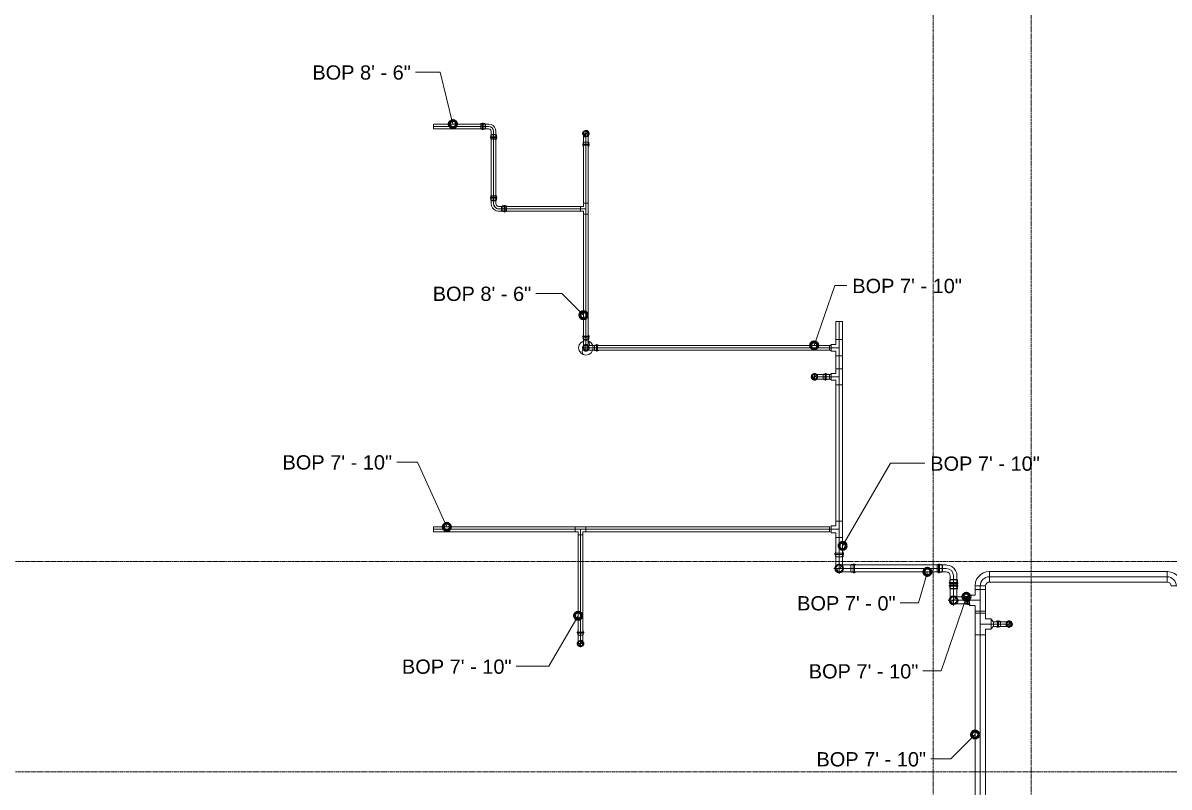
# Model space of a CAD drawing. Header units: inches. Extents: x -3648 to 241, y -496 to 1784.
# Drawn here: x -3332.7 to -3017, y 1054.8 to 1265.4 of the extents above; entities that cross this region are included whole.
import ezdxf

# ---------------------------------------------------------------- set-up
doc = ezdxf.new("R2010")
doc.units = ezdxf.units.IN
doc.header["$MEASUREMENT"] = 0
doc.linetypes.add('Grid Line', pattern=[0.875, 0.5, -0.125, 0.125, -0.125])
for name, color, linetype, lineweight in [('G-ANNO-DIMS', 251, 'Continuous', 9), ('P-PIPE', 1, 'Continuous', 9), ('P-PIPE-CNTR', 1, 'Continuous', 9), ('S-GRID', 8, 'Continuous', 9)]:
    doc.layers.add(name, color=color, linetype=linetype, lineweight=lineweight)
doc.styles.add('Arial', font='arial.ttf', dxfattribs={"height": 3.934132})

# ---------------------------------------------------------------- blocks, each defined once
blk = doc.blocks.new('Elbow - Welded - Generic - Standard-1127339-THIRD LEVEL')
at = {"layer": 'P-PIPE'}
for p, q in [((-2.52, -1.44), (-2.52, 1.44)), ((-2.52, 1.44), (-2.52, -1.44)), ((1.44, 2.52), (-1.44, 2.52)), ((-1.44, 2.52), (1.44, 2.52))]:
    blk.add_line(p, q, dxfattribs=at)
at = {"layer": 'P-PIPE', "flags": 128}
for points in [[(-1.44, 2.52), (-1.53, 2.08), (-1.79, 1.72), (-2.18, 1.49), (-2.52, 1.44)], [(-2.52, -1.44), (-1.67, -1.34), (-0.85, -1.07), (-0.12, -0.62), (0.51, -0.03), (0.99, 0.68), (1.3, 1.48), (1.43, 2.33), (1.44, 2.52)]]:
    blk.add_lwpolyline(points, dxfattribs=at)
blk = doc.blocks.new('Victaulic-VicPress316-Elbow 90-45deg Style P568_P571 - Standard-523083-THIRD LEVEL')
at = {"layer": 'P-PIPE'}
for p, q in [((-3177.63, 1234.85), (-3177.63, 1234.85)), ((-3177.63, 1233.46), (-3177.63, 1234.85)), ((-3178.39, 1232.42), (-3178.39, 1231.96)), ((-3178.39, 1231.67), (-3178.39, 1231.33)), ((-3178.28, 1233.46), (-3178.28, 1232.52)), ((-3178.28, 1232.63), (-3178.28, 1231.33)), ((-3178.28, 1232.52), (-3177.63, 1232.52)), ((-3177.63, 1232.52), (-3178.28, 1232.52)), ((-3177.63, 1233.46), (-3177.63, 1232.52)), ((-3177.63, 1232.63), (-3177.63, 1232.63)), ((-3177.63, 1232.63), (-3177.63, 1232.63)), ((-3177.63, 1232.52), (-3176.97, 1232.52)), ((-3176.97, 1232.52), (-3177.63, 1232.52)), ((-3177.63, 1231.96), (-3177.63, 1231.96)), ((-3177.63, 1231.96), (-3177.63, 1231.96)), ((-3177.63, 1231.67), (-3177.63, 1231.67)), ((-3177.63, 1231.67), (-3177.63, 1231.67)), ((-3177.63, 1231.33), (-3177.63, 1231.33)), ((-3177.63, 1231.33), (-3177.63, 1231.33)), ((-3177.63, 1231.33), (-3177.63, 1231.33)), ((-3177.63, 1231.33), (-3177.63, 1231.33)), ((-3176.97, 1232.52), (-3176.97, 1233.46)), ((-3176.97, 1231.33), (-3176.97, 1232.63)), ((-3176.86, 1231.96), (-3176.86, 1232.42)), ((-3176.86, 1231.33), (-3176.86, 1231.67))]:
    blk.add_line(p, q, dxfattribs=at)
at = {"layer": 'P-PIPE', "flags": 128}
for points in [[(-3177.63, 1235.77), (-3178.02, 1235.67), (-3178.34, 1235.42), (-3178.52, 1235.05), (-3178.51, 1234.64), (-3178.32, 1234.27), (-3178, 1234.02), (-3177.63, 1233.94)], [(-3177.63, 1235.62), (-3177.99, 1235.53), (-3178.27, 1235.28), (-3178.39, 1234.92), (-3178.33, 1234.55), (-3178.1, 1234.25), (-3177.76, 1234.1), (-3177.63, 1234.09)], [(-3178.28, 1234.85), (-3178.28, 1234.76), (-3178.28, 1234.5), (-3178.28, 1234.09), (-3178.28, 1233.61), (-3178.28, 1233.46)], [(-3177.63, 1233.94), (-3177.23, 1234.04), (-3176.91, 1234.29), (-3176.73, 1234.66), (-3176.74, 1235.07), (-3176.93, 1235.44), (-3177.25, 1235.69), (-3177.63, 1235.77)], [(-3177.63, 1234.09), (-3177.26, 1234.18), (-3176.98, 1234.43), (-3176.86, 1234.79), (-3176.92, 1235.16), (-3177.15, 1235.46), (-3177.49, 1235.61), (-3177.63, 1235.62)], [(-3176.97, 1233.46), (-3176.97, 1233.96), (-3176.97, 1234.39), (-3176.97, 1234.7), (-3176.97, 1234.85), (-3176.97, 1234.85)], [(-3178.39, 1231.67), (-3178.51, 1231.74), (-3178.52, 1231.88), (-3178.41, 1231.96), (-3178.39, 1231.96)], [(-3178.39, 1232.42), (-3178.3, 1232.62), (-3178.28, 1232.63)], [(-3178.39, 1231.96), (-3178.3, 1231.96), (-3178.05, 1231.96), (-3177.69, 1231.96), (-3177.63, 1231.96)], [(-3177.63, 1231.96), (-3177.99, 1231.96), (-3178.27, 1231.96), (-3178.39, 1231.96), (-3178.39, 1231.96)], [(-3178.39, 1231.67), (-3178.3, 1231.67), (-3178.05, 1231.67), (-3177.69, 1231.67), (-3177.63, 1231.67)], [(-3177.63, 1231.67), (-3177.99, 1231.67), (-3178.27, 1231.67), (-3178.39, 1231.67), (-3178.39, 1231.67)], [(-3176.86, 1231.96), (-3176.95, 1231.96), (-3177.2, 1231.96), (-3177.56, 1231.96), (-3177.63, 1231.96)], [(-3177.63, 1231.96), (-3177.26, 1231.96), (-3176.98, 1231.96), (-3176.86, 1231.96), (-3176.86, 1231.96)], [(-3176.86, 1231.67), (-3176.95, 1231.67), (-3177.2, 1231.67), (-3177.56, 1231.67), (-3177.63, 1231.67)], [(-3177.63, 1231.67), (-3177.26, 1231.67), (-3176.98, 1231.67), (-3176.86, 1231.67), (-3176.86, 1231.67)], [(-3176.97, 1232.63), (-3176.86, 1232.44), (-3176.86, 1232.42)], [(-3176.86, 1231.96), (-3176.74, 1231.9), (-3176.73, 1231.76), (-3176.84, 1231.67), (-3176.86, 1231.67)]]:
    blk.add_lwpolyline(points, dxfattribs=at)
at = {"layer": 'P-PIPE'}
for radius, start, end in [(0.766, 90, 270), (0.766, 90, 270), (0.766, 90, 270), (0.658, 90, 270), (0.657, 90, 270), (0.658, 90, 180), (0.658, 180, 270), (0.767, 270, 90), (0.767, 270, 90), (0.767, 270, 90), (0.658, 270, 90), (0.658, 270, 90), (0.658, 0, 90), (0.658, 270, 0)]:
    blk.add_arc((-3177.63, 1234.85), radius, start, end, dxfattribs=at)
blk = doc.blocks.new('Victaulic-VicPress316-Elbow 90-45deg Style P568_P571 - Standard-V2-THIRD LEVEL')
at = {"layer": 'P-PIPE'}
for p, q in [((-3203.05, 732.49), (-3203.05, 732.49)), ((-3203.05, 732.49), (-3203.05, 731.1)), ((-3203.81, 730.05), (-3203.81, 729.6)), ((-3203.7, 731.1), (-3203.7, 730.16)), ((-3203.7, 730.27), (-3203.7, 728.97)), ((-3203.05, 730.16), (-3203.7, 730.16)), ((-3203.7, 730.16), (-3203.05, 730.16)), ((-3203.05, 731.1), (-3203.05, 730.16)), ((-3203.05, 730.27), (-3203.05, 730.27)), ((-3203.05, 730.27), (-3203.05, 730.27)), ((-3202.39, 730.16), (-3203.05, 730.16)), ((-3203.05, 730.16), (-3202.39, 730.16)), ((-3203.05, 729.6), (-3203.05, 729.6)), ((-3203.05, 729.6), (-3203.05, 729.6)), ((-3202.39, 730.16), (-3202.39, 731.1)), ((-3202.39, 728.97), (-3202.39, 730.27)), ((-3202.28, 729.6), (-3202.28, 730.05)), ((-3203.81, 729.31), (-3203.81, 728.97)), ((-3203.05, 729.31), (-3203.05, 729.31)), ((-3203.05, 729.31), (-3203.05, 729.31)), ((-3203.05, 728.97), (-3203.05, 728.97)), ((-3203.05, 728.97), (-3203.05, 728.97)), ((-3203.05, 728.97), (-3203.05, 728.97)), ((-3203.05, 728.97), (-3203.05, 728.97)), ((-3202.28, 728.97), (-3202.28, 729.31))]:
    blk.add_line(p, q, dxfattribs=at)
at = {"layer": 'P-PIPE', "flags": 128}
for points in [[(-3203.05, 733.4), (-3203.45, 733.31), (-3203.76, 733.05), (-3203.94, 732.68), (-3203.93, 732.27), (-3203.75, 731.91), (-3203.42, 731.66), (-3203.05, 731.58)], [(-3203.05, 733.26), (-3203.41, 733.16), (-3203.69, 732.91), (-3203.81, 732.56), (-3203.75, 732.19), (-3203.52, 731.89), (-3203.18, 731.74), (-3203.05, 731.72)], [(-3203.7, 732.49), (-3203.7, 732.4), (-3203.7, 732.13), (-3203.7, 731.73), (-3203.7, 731.24), (-3203.7, 731.1)], [(-3203.05, 731.58), (-3202.65, 731.67), (-3202.33, 731.93), (-3202.15, 732.3), (-3202.16, 732.71), (-3202.35, 733.07), (-3202.67, 733.32), (-3203.05, 733.4)], [(-3203.05, 731.72), (-3202.68, 731.82), (-3202.41, 732.07), (-3202.28, 732.42), (-3202.34, 732.79), (-3202.57, 733.09), (-3202.91, 733.24), (-3203.05, 733.26)], [(-3202.39, 731.1), (-3202.39, 731.6), (-3202.39, 732.03), (-3202.39, 732.34), (-3202.39, 732.48), (-3202.39, 732.49)], [(-3203.81, 729.31), (-3203.93, 729.38), (-3203.94, 729.51), (-3203.83, 729.6), (-3203.81, 729.6)], [(-3203.81, 730.05), (-3203.72, 730.25), (-3203.7, 730.27)], [(-3203.81, 729.6), (-3203.72, 729.6), (-3203.47, 729.6), (-3203.11, 729.6), (-3203.05, 729.6)], [(-3203.05, 729.6), (-3203.41, 729.6), (-3203.69, 729.6), (-3203.81, 729.6), (-3203.81, 729.6)], [(-3202.28, 729.6), (-3202.37, 729.6), (-3202.62, 729.6), (-3202.98, 729.6), (-3203.05, 729.6)], [(-3203.05, 729.6), (-3202.68, 729.6), (-3202.41, 729.6), (-3202.28, 729.6), (-3202.28, 729.6)], [(-3202.39, 730.27), (-3202.28, 730.08), (-3202.28, 730.05)], [(-3202.28, 729.6), (-3202.16, 729.53), (-3202.15, 729.39), (-3202.26, 729.31), (-3202.28, 729.31)], [(-3203.81, 729.31), (-3203.72, 729.31), (-3203.47, 729.31), (-3203.11, 729.31), (-3203.05, 729.31)], [(-3203.05, 729.31), (-3203.41, 729.31), (-3203.69, 729.31), (-3203.81, 729.31), (-3203.81, 729.31)], [(-3202.28, 729.31), (-3202.37, 729.31), (-3202.62, 729.31), (-3202.98, 729.31), (-3203.05, 729.31)], [(-3203.05, 729.31), (-3202.68, 729.31), (-3202.41, 729.31), (-3202.28, 729.31), (-3202.28, 729.31)]]:
    blk.add_lwpolyline(points, dxfattribs=at)
at = {"layer": 'P-PIPE'}
for radius, start, end in [(0.767, 90, 270), (0.767, 90, 270), (0.767, 90, 270), (0.658, 90, 270), (0.658, 90, 270), (0.658, 90, 180), (0.658, 180, 270), (0.766, 270, 90), (0.766, 270, 90), (0.766, 270, 90), (0.658, 270, 90), (0.657, 270, 90), (0.658, 0, 90), (0.658, 270, 0)]:
    blk.add_arc((-3203.05, 732.49), radius, start, end, dxfattribs=at)
blk = doc.blocks.new('Victaulic-VicPress316-Elbow 90-45deg Style P568_P571 - Standard-V1-THIRD LEVEL')
at = {"layer": 'P-PIPE'}
for p, q in [((-0.77, 3.52), (-0.77, 3.18)), ((0.77, 3.52), (-0.77, 3.52)), ((-0.77, 3.52), (0.77, 3.52)), ((-0.77, 3.18), (0.77, 3.18)), ((0.77, 3.18), (-0.77, 3.18)), ((-0.66, 3.52), (-0.66, 2.22)), ((-0.66, 3.52), (0.66, 3.52)), ((0.66, 3.52), (-0.66, 3.52)), ((0.66, 2.22), (0.66, 3.52)), ((0.77, 3.18), (0.77, 3.52)), ((-3.18, 0.77), (-3.52, 0.77)), ((-3.52, 0.77), (-3.52, -0.77)), ((-3.52, -0.77), (-3.52, 0.77)), ((-2.22, 0.66), (-3.52, 0.66)), ((-3.52, -0.66), (-3.52, 0.66)), ((-3.52, 0.66), (-3.52, -0.66)), ((-3.18, -0.77), (-3.18, 0.77)), ((-3.18, 0.77), (-3.18, -0.77)), ((-2.44, 0.77), (-2.89, 0.77)), ((-2.89, -0.77), (-2.89, 0.77)), ((-2.89, 0.77), (-2.89, -0.77)), ((-1.39, 0.66), (-2.33, 0.66)), ((-2.33, 0), (-2.33, 0.66)), ((-2.33, 0.66), (-2.33, 0)), ((-2.22, -0.66), (-2.22, 0.66)), ((-2.22, 0.66), (-2.22, -0.66)), ((-0.77, 2.89), (-0.77, 2.44)), ((-0.77, 2.89), (0.77, 2.89)), ((0.77, 2.89), (-0.77, 2.89)), ((-0.66, 2.33), (-0.66, 1.39)), ((0, 2.33), (-0.66, 2.33)), ((-0.66, 2.33), (0, 2.33)), ((-0.66, 2.22), (0.66, 2.22)), ((0.66, 2.22), (-0.66, 2.22)), ((0, 2.33), (0.66, 2.33)), ((0.66, 2.33), (0, 2.33)), ((0, 1.39), (0, 2.33)), ((0.66, 1.39), (0.66, 2.33)), ((0.77, 2.44), (0.77, 2.89)), ((-3.52, -0.66), (-2.22, -0.66)), ((-3.52, -0.77), (-3.18, -0.77)), ((-2.89, -0.77), (-2.44, -0.77)), ((-2.33, 0), (-2.33, -0.66)), ((-2.33, -0.66), (-2.33, 0)), ((-1.39, 0), (-2.33, 0)), ((-2.33, -0.66), (-1.39, -0.66))]:
    blk.add_line(p, q, dxfattribs=at)
at = {"layer": 'P-PIPE', "flags": 128}
for points in [[(-0.77, 2.89), (-0.89, 2.96), (-0.9, 3.1), (-0.79, 3.18), (-0.77, 3.18)], [(0.77, 3.18), (0.67, 3.18), (0.42, 3.18), (0.07, 3.18), (-0.3, 3.18), (-0.6, 3.18), (-0.75, 3.18), (-0.77, 3.18)], [(-0.77, 3.18), (-0.67, 3.18), (-0.42, 3.18), (-0.07, 3.18), (0.3, 3.18), (0.6, 3.18), (0.75, 3.18), (0.77, 3.18)], [(0.77, 3.18), (0.89, 3.11), (0.9, 2.98), (0.79, 2.89), (0.77, 2.89)], [(-3.18, 0.77), (-3.11, 0.89), (-2.98, 0.9), (-2.89, 0.79), (-2.89, 0.77)], [(-3.18, 0.77), (-3.18, 0.67), (-3.18, 0.42), (-3.18, 0.07), (-3.18, -0.3), (-3.18, -0.6), (-3.18, -0.75), (-3.18, -0.77)], [(-3.18, -0.77), (-3.18, -0.67), (-3.18, -0.42), (-3.18, -0.07), (-3.18, 0.3), (-3.18, 0.6), (-3.18, 0.75), (-3.18, 0.77)], [(-2.89, -0.77), (-2.89, -0.67), (-2.89, -0.42), (-2.89, -0.07), (-2.89, 0.3), (-2.89, 0.6), (-2.89, 0.75), (-2.89, 0.77)], [(-2.89, 0.77), (-2.89, 0.67), (-2.89, 0.42), (-2.89, 0.07), (-2.89, -0.3), (-2.89, -0.6), (-2.89, -0.75), (-2.89, -0.77)], [(-2.44, 0.77), (-2.24, 0.68), (-2.22, 0.66)], [(-0.66, 1.39), (-0.75, 1.04), (-1, 0.77), (-1.35, 0.66), (-1.39, 0.66)], [(-1.39, -0.66), (-0.78, -0.56), (-0.23, -0.29), (0.22, 0.13), (0.53, 0.67), (0.65, 1.27), (0.66, 1.39)], [(-0.77, 2.89), (-0.67, 2.89), (-0.42, 2.89), (-0.07, 2.89), (0.3, 2.89), (0.6, 2.89), (0.75, 2.89), (0.77, 2.89)], [(0.77, 2.89), (0.67, 2.89), (0.42, 2.89), (0.07, 2.89), (-0.3, 2.89), (-0.6, 2.89), (-0.75, 2.89), (-0.77, 2.89)], [(-0.66, 2.22), (-0.77, 2.41), (-0.77, 2.44)], [(0.77, 2.44), (0.68, 2.24), (0.66, 2.22)], [(-2.89, -0.77), (-2.96, -0.89), (-3.1, -0.9), (-3.18, -0.79), (-3.18, -0.77)], [(-2.22, -0.66), (-2.41, -0.77), (-2.44, -0.77)]]:
    blk.add_lwpolyline(points, dxfattribs=at)
at = {"layer": 'P-PIPE'}
blk.add_arc((-1.39, 1.39), 1.39, 270, 0, dxfattribs=at)
blk = doc.blocks.new('Victaulic-VicPress316-Elbow 90-45deg Style P568_P571 - Standard-V15-THIRD LEVEL')
at = {"layer": 'P-PIPE'}
for p, q in [((-223.99, 582.15), (-224.36, 582.15)), ((-222.88, 582.04), (-224.36, 582.04)), ((-224.36, 581.09), (-224.36, 581.09)), ((-224.36, 581.09), (-224.36, 581.09)), ((-224.36, 581.09), (-224.36, 581.09)), ((-224.36, 581.09), (-224.36, 581.09)), ((-223.99, 581.09), (-223.99, 581.09)), ((-223.99, 581.09), (-223.99, 581.09)), ((-223.1, 582.15), (-223.66, 582.15)), ((-223.66, 581.09), (-223.66, 581.09)), ((-223.66, 581.09), (-223.66, 581.09)), ((-221.83, 582.04), (-222.99, 582.04)), ((-222.99, 581.09), (-222.99, 582.04)), ((-222.99, 582.04), (-222.99, 581.09)), ((-222.99, 580.14), (-222.99, 581.09)), ((-222.99, 581.09), (-222.99, 580.14)), ((-221.83, 581.09), (-222.99, 581.09)), ((-222.88, 581.09), (-222.88, 581.09)), ((-222.88, 581.09), (-222.88, 581.09)), ((-221.83, 581.09), (-219.81, 581.09)), ((-219.81, 581.09), (-219.81, 581.09)), ((-224.36, 580.14), (-222.88, 580.14)), ((-224.36, 580.03), (-223.99, 580.03)), ((-223.66, 580.03), (-223.1, 580.03)), ((-222.99, 580.14), (-221.83, 580.14))]:
    blk.add_line(p, q, dxfattribs=at)
at = {"layer": 'P-PIPE', "flags": 128}
for points in [[(-223.99, 582.15), (-223.91, 582.29), (-223.75, 582.3), (-223.66, 582.18), (-223.66, 582.15)], [(-223.99, 582.15), (-223.99, 582.06), (-223.99, 581.8), (-223.99, 581.42), (-223.99, 581.09)], [(-223.99, 581.09), (-223.99, 581.53), (-223.99, 581.88), (-223.99, 582.1), (-223.99, 582.15)], [(-223.99, 580.03), (-223.99, 580.13), (-223.99, 580.39), (-223.99, 580.77), (-223.99, 581.09)], [(-223.99, 581.09), (-223.99, 580.66), (-223.99, 580.3), (-223.99, 580.08), (-223.99, 580.03)], [(-223.66, 582.15), (-223.66, 582.06), (-223.66, 581.8), (-223.66, 581.42), (-223.66, 581.09)], [(-223.66, 581.09), (-223.66, 581.53), (-223.66, 581.88), (-223.66, 582.1), (-223.66, 582.15)], [(-223.66, 580.03), (-223.66, 580.13), (-223.66, 580.39), (-223.66, 580.77), (-223.66, 581.09)], [(-223.66, 581.09), (-223.66, 580.66), (-223.66, 580.3), (-223.66, 580.08), (-223.66, 580.03)], [(-223.1, 582.15), (-222.9, 582.06), (-222.88, 582.04)], [(-221.83, 582.04), (-221.22, 582.04), (-220.67, 582.04), (-220.23, 582.04), (-219.94, 582.04), (-219.81, 582.04), (-219.81, 582.04)], [(-218.59, 581.09), (-218.68, 581.56), (-218.95, 581.96), (-219.34, 582.22), (-219.81, 582.32), (-220.27, 582.23), (-220.67, 581.97), (-220.94, 581.57), (-221.04, 581.11), (-221.04, 581.09)], [(-221.04, 581.09), (-220.94, 580.63), (-220.68, 580.23), (-220.28, 579.97), (-219.82, 579.87), (-219.35, 579.96), (-218.95, 580.22), (-218.69, 580.62), (-218.59, 581.08), (-218.59, 581.09)], [(-220.76, 581.09), (-220.67, 581.5), (-220.41, 581.83), (-220.04, 582.02), (-219.81, 582.04)], [(-219.81, 580.14), (-220.22, 580.24), (-220.55, 580.49), (-220.74, 580.87), (-220.76, 581.09)], [(-219.81, 582.04), (-219.4, 581.95), (-219.08, 581.69), (-218.89, 581.32), (-218.86, 581.09)], [(-218.86, 581.09), (-218.95, 580.69), (-219.21, 580.36), (-219.59, 580.17), (-219.81, 580.14)], [(-223.66, 580.03), (-223.73, 579.9), (-223.89, 579.89), (-223.99, 580.01), (-223.99, 580.03)], [(-222.88, 580.14), (-223.07, 580.04), (-223.1, 580.03)], [(-219.81, 580.14), (-219.91, 580.14), (-220.18, 580.14), (-220.6, 580.14), (-221.14, 580.14), (-221.74, 580.14), (-221.83, 580.14)]]:
    blk.add_lwpolyline(points, dxfattribs=at)
at = {"layer": 'P-PIPE'}
for radius, start, end in [(1.06, 0, 180), (1.06, 0, 180), (1.06, 0, 180), (1.06, 180, 0), (1.06, 180, 0), (1.06, 180, 0), (0.95, 0, 180), (0.95, 0, 180), (0.95, 90, 180), (0.95, 180, 0), (0.95, 180, 0), (0.95, 180, 270), (0.95, 0, 90), (0.95, 270, 0)]:
    blk.add_arc((-219.81, 581.09), radius, start, end, dxfattribs=at)
blk = doc.blocks.new('Victaulic-VicPress316-Elbow 90-45deg Style P568_P571 - Standard-V16-THIRD LEVEL')
at = {"layer": 'P-PIPE'}
for p, q in [((-220.87, 585.64), (-220.87, 585.27)), ((-220.87, 584.94), (-220.87, 584.38)), ((-220.76, 585.64), (-220.76, 584.16)), ((-220.76, 584.27), (-220.76, 583.11)), ((-220.76, 584.27), (-219.81, 584.27)), ((-219.81, 584.27), (-220.76, 584.27)), ((-219.81, 585.64), (-219.81, 585.64)), ((-219.81, 585.64), (-219.81, 585.64)), ((-219.81, 585.64), (-219.81, 585.64)), ((-219.81, 585.64), (-219.81, 585.64)), ((-219.81, 585.27), (-219.81, 585.27)), ((-219.81, 585.27), (-219.81, 585.27)), ((-219.81, 584.94), (-219.81, 584.94)), ((-219.81, 584.94), (-219.81, 584.94)), ((-219.81, 584.27), (-218.86, 584.27)), ((-218.86, 584.27), (-219.81, 584.27)), ((-219.81, 583.11), (-219.81, 584.27)), ((-219.81, 584.16), (-219.81, 584.16)), ((-219.81, 584.16), (-219.81, 584.16)), ((-218.86, 584.16), (-218.86, 585.64)), ((-218.86, 583.11), (-218.86, 584.27)), ((-218.75, 585.27), (-218.75, 585.64)), ((-218.75, 584.38), (-218.75, 584.94)), ((-219.81, 581.09), (-219.81, 583.11)), ((-219.81, 581.09), (-219.81, 581.09))]:
    blk.add_line(p, q, dxfattribs=at)
at = {"layer": 'P-PIPE', "flags": 128}
for points in [[(-220.87, 584.94), (-221.01, 585.01), (-221.02, 585.17), (-220.89, 585.27), (-220.87, 585.27)], [(-220.87, 585.27), (-220.78, 585.27), (-220.52, 585.27), (-220.13, 585.27), (-219.81, 585.27)], [(-219.81, 585.27), (-220.25, 585.27), (-220.6, 585.27), (-220.82, 585.27), (-220.87, 585.27)], [(-220.87, 584.94), (-220.78, 584.94), (-220.52, 584.94), (-220.13, 584.94), (-219.81, 584.94)], [(-219.81, 584.94), (-220.25, 584.94), (-220.6, 584.94), (-220.82, 584.94), (-220.87, 584.94)], [(-220.76, 584.16), (-220.87, 584.36), (-220.87, 584.38)], [(-218.75, 585.27), (-218.85, 585.27), (-219.11, 585.27), (-219.49, 585.27), (-219.81, 585.27)], [(-219.81, 585.27), (-219.38, 585.27), (-219.02, 585.27), (-218.8, 585.27), (-218.75, 585.27)], [(-218.75, 584.94), (-218.85, 584.94), (-219.11, 584.94), (-219.49, 584.94), (-219.81, 584.94)], [(-219.81, 584.94), (-219.38, 584.94), (-219.02, 584.94), (-218.8, 584.94), (-218.75, 584.94)], [(-218.75, 584.38), (-218.84, 584.18), (-218.86, 584.16)], [(-218.75, 585.27), (-218.62, 585.19), (-218.6, 585.04), (-218.73, 584.94), (-218.75, 584.94)], [(-219.81, 582.32), (-220.28, 582.22), (-220.68, 581.96), (-220.94, 581.57), (-221.04, 581.1), (-220.95, 580.63), (-220.68, 580.24), (-220.29, 579.97), (-219.82, 579.87), (-219.81, 579.87)], [(-219.81, 582.15), (-220.25, 582.06), (-220.6, 581.8), (-220.82, 581.42), (-220.86, 580.98), (-220.72, 580.56), (-220.43, 580.23), (-220.02, 580.06), (-219.81, 580.03)], [(-220.76, 583.11), (-220.76, 582.5), (-220.76, 581.95), (-220.76, 581.51), (-220.76, 581.22), (-220.76, 581.1), (-220.76, 581.09)], [(-219.81, 579.87), (-219.35, 579.96), (-218.95, 580.23), (-218.68, 580.62), (-218.59, 581.09), (-218.68, 581.56), (-218.94, 581.95), (-219.33, 582.22), (-219.8, 582.32), (-219.81, 582.32)], [(-219.81, 580.03), (-219.38, 580.13), (-219.02, 580.39), (-218.8, 580.77), (-218.76, 581.21), (-218.9, 581.63), (-219.2, 581.96), (-219.61, 582.13), (-219.81, 582.15)], [(-218.86, 581.09), (-218.86, 581.19), (-218.86, 581.46), (-218.86, 581.88), (-218.86, 582.42), (-218.86, 583.02), (-218.86, 583.11)]]:
    blk.add_lwpolyline(points, dxfattribs=at)
at = {"layer": 'P-PIPE'}
for radius, start, end in [(1.06, 90, 270), (1.06, 90, 270), (1.06, 90, 270), (0.95, 90, 270), (0.95, 90, 270), (0.95, 90, 180), (0.95, 180, 270), (1.06, 270, 90), (1.06, 270, 90), (1.06, 270, 90), (0.95, 270, 90), (0.95, 270, 90), (0.95, 0, 90), (0.95, 270, 0)]:
    blk.add_arc((-219.81, 581.09), radius, start, end, dxfattribs=at)
blk = doc.blocks.new('Victaulic-VicPress316-Elbow 90-45deg Style P568_P571 - Standard-1125944-THIRD LEVEL')
at = {"layer": 'P-PIPE'}
for p, q in [((-1.06, 4.55), (-1.06, 4.17)), ((1.06, 4.55), (-1.06, 4.55)), ((-1.06, 4.55), (1.06, 4.55)), ((-1.06, 4.17), (1.06, 4.17)), ((1.06, 4.17), (-1.06, 4.17)), ((-1.06, 3.85), (-1.06, 3.29)), ((-1.06, 3.85), (1.06, 3.85)), ((1.06, 3.85), (-1.06, 3.85)), ((-0.95, 4.55), (-0.95, 3.07)), ((-0.95, 4.55), (0.95, 4.55)), ((0.95, 4.55), (-0.95, 4.55)), ((-0.95, 3.18), (-0.95, 2.02)), ((0, 3.18), (-0.95, 3.18)), ((-0.95, 3.18), (0, 3.18)), ((0, 3.18), (0.95, 3.18)), ((0.95, 3.18), (0, 3.18)), ((0, 2.02), (0, 3.18)), ((0.95, 3.07), (0.95, 4.55)), ((0.95, 2.02), (0.95, 3.18)), ((1.06, 4.17), (1.06, 4.55)), ((1.06, 3.29), (1.06, 3.85)), ((-4.17, 1.06), (-4.55, 1.06)), ((-4.55, 1.06), (-4.55, -1.06)), ((-4.55, -1.06), (-4.55, 1.06)), ((-3.07, 0.95), (-4.55, 0.95)), ((-4.55, -0.95), (-4.55, 0.95)), ((-4.55, 0.95), (-4.55, -0.95)), ((-4.17, -1.06), (-4.17, 1.06)), ((-4.17, 1.06), (-4.17, -1.06)), ((-3.29, 1.06), (-3.85, 1.06)), ((-3.85, -1.06), (-3.85, 1.06)), ((-3.85, 1.06), (-3.85, -1.06)), ((-2.02, 0.95), (-3.18, 0.95)), ((-3.18, 0), (-3.18, 0.95)), ((-3.18, 0.95), (-3.18, 0)), ((-3.07, -0.95), (-3.07, 0.95)), ((-3.07, 0.95), (-3.07, -0.95)), ((-0.95, 3.07), (0.95, 3.07)), ((0.95, 3.07), (-0.95, 3.07)), ((-4.55, -0.95), (-3.07, -0.95)), ((-4.55, -1.06), (-4.17, -1.06)), ((-3.85, -1.06), (-3.29, -1.06)), ((-3.18, 0), (-3.18, -0.95)), ((-3.18, -0.95), (-3.18, 0)), ((-2.02, 0), (-3.18, 0)), ((-3.18, -0.95), (-2.02, -0.95))]:
    blk.add_line(p, q, dxfattribs=at)
at = {"layer": 'P-PIPE', "flags": 128}
for points in [[(-1.06, 3.85), (-1.2, 3.92), (-1.21, 4.08), (-1.08, 4.17), (-1.06, 4.17)], [(1.06, 4.17), (0.97, 4.17), (0.71, 4.17), (0.32, 4.17), (-0.12, 4.17), (-0.54, 4.17), (-0.86, 4.17), (-1.04, 4.17), (-1.06, 4.17)], [(-1.06, 4.17), (-0.97, 4.17), (-0.71, 4.17), (-0.32, 4.17), (0.12, 4.17), (0.54, 4.17), (0.86, 4.17), (1.04, 4.17), (1.06, 4.17)], [(-1.06, 3.85), (-0.97, 3.85), (-0.71, 3.85), (-0.32, 3.85), (0.12, 3.85), (0.54, 3.85), (0.86, 3.85), (1.04, 3.85), (1.06, 3.85)], [(1.06, 3.85), (0.97, 3.85), (0.71, 3.85), (0.32, 3.85), (-0.12, 3.85), (-0.54, 3.85), (-0.86, 3.85), (-1.04, 3.85), (-1.06, 3.85)], [(-0.95, 3.07), (-1.06, 3.26), (-1.06, 3.29)], [(1.06, 3.29), (0.97, 3.09), (0.95, 3.07)], [(1.06, 4.17), (1.2, 4.1), (1.21, 3.94), (1.08, 3.85), (1.06, 3.85)], [(-4.17, 1.06), (-4.1, 1.2), (-3.94, 1.21), (-3.85, 1.08), (-3.85, 1.06)], [(-4.17, 1.06), (-4.17, 0.97), (-4.17, 0.71), (-4.17, 0.32), (-4.17, -0.12), (-4.17, -0.54), (-4.17, -0.86), (-4.17, -1.04), (-4.17, -1.06)], [(-4.17, -1.06), (-4.17, -0.97), (-4.17, -0.71), (-4.17, -0.32), (-4.17, 0.12), (-4.17, 0.54), (-4.17, 0.86), (-4.17, 1.04), (-4.17, 1.06)], [(-3.85, -1.06), (-3.85, -0.97), (-3.85, -0.71), (-3.85, -0.32), (-3.85, 0.12), (-3.85, 0.54), (-3.85, 0.86), (-3.85, 1.04), (-3.85, 1.06)], [(-3.85, 1.06), (-3.85, 0.97), (-3.85, 0.71), (-3.85, 0.32), (-3.85, -0.12), (-3.85, -0.54), (-3.85, -0.86), (-3.85, -1.04), (-3.85, -1.06)], [(-3.29, 1.06), (-3.09, 0.97), (-3.07, 0.95)], [(-0.95, 2.02), (-1.04, 1.58), (-1.3, 1.22), (-1.69, 1), (-2.02, 0.95)], [(-2.02, -0.95), (-1.28, -0.86), (-0.59, -0.58), (0.02, -0.15), (0.49, 0.43), (0.81, 1.1), (0.94, 1.83), (0.95, 2.02)], [(-3.85, -1.06), (-3.92, -1.2), (-4.08, -1.21), (-4.17, -1.08), (-4.17, -1.06)], [(-3.07, -0.95), (-3.26, -1.06), (-3.29, -1.06)]]:
    blk.add_lwpolyline(points, dxfattribs=at)
at = {"layer": 'P-PIPE'}
blk.add_arc((-2.02, 2.02), 2.02, 270, 0, dxfattribs=at)

msp = doc.modelspace()

# ---------------------------------------------------------------- linework, layer by layer
at = {"layer": 'G-ANNO-DIMS'}
for p, q in [((-3217.76, 1251.8), (-3224.56, 1251.8)), ((-3214.25, 1237.51), (-3217.76, 1251.8)), ((-3184.26, 1190.83), (-3191.4, 1190.83)), ((-3178.28, 1184.86), (-3184.26, 1190.83)), ((-3114.73, 1176.51), (-3109.03, 1192.99)), ((-3109.03, 1192.99), (-3105.74, 1192.99)), ((-3224.04, 1144.39), (-3229.74, 1144.39)), ((-3215.92, 1126.51), (-3224.04, 1144.39)), ((-3106.9, 1121.29), (-3093.76, 1144.05)), ((-3093.76, 1144.05), (-3084.27, 1144.05)), ((-3083.55, 1114.12), (-3085.96, 1105.57)), ((-3085.96, 1105.57), (-3091.01, 1105.57)), ((-3072.81, 1107.27), (-3079.72, 1086.82)), ((-3179.78, 1102.04), (-3187.82, 1088.11)), ((-3187.82, 1088.11), (-3196.83, 1088.11)), ((-3079.72, 1086.82), (-3084.77, 1086.82)), ((-3070.43, 1069.28), (-3077.12, 1062.59)), ((-3077.12, 1062.59), (-3082.65, 1062.59))]:
    msp.add_line(p, q, dxfattribs=at)
at = {"layer": 'G-ANNO-DIMS', "lineweight": 50}
for centre in [(-3214.25, 1237.51), (-3178.28, 1184.86), (-3114.73, 1176.51), (-3215.92, 1126.51), (-3106.9, 1121.29), (-3083.55, 1114.12), (-3072.81, 1107.27), (-3179.78, 1102.04), (-3070.43, 1069.28)]:
    msp.add_circle(centre, 1, dxfattribs=at)
at = {"layer": 'P-PIPE'}
for p, q in [((-3205.38, 1237.51), (-3219.63, 1237.51)), ((-3219.63, 1237.51), (-3219.63, 1236.2)), ((-3219.63, 1236.2), (-3205.38, 1236.2)), ((-3205.38, 1237.51), (-3205.38, 1236.2)), ((-3203.7, 1234.52), (-3203.7, 1216.49)), ((-3203.7, 1234.52), (-3202.39, 1234.52)), ((-3202.39, 1216.49), (-3202.39, 1234.52)), ((-3178.28, 1232.52), (-3178.28, 1215.66)), ((-3178.28, 1232.52), (-3176.97, 1232.52)), ((-3176.97, 1215.66), (-3176.97, 1232.52)), ((-3203.7, 1216.49), (-3202.39, 1216.49)), ((-3178.28, 1215.66), (-3178.28, 1214.82)), ((-3178.28, 1215.66), (-3176.97, 1215.66)), ((-3176.97, 1215.66), (-3178.28, 1215.66)), ((-3178.28, 1215.66), (-3176.97, 1215.66)), ((-3176.97, 1212.67), (-3176.97, 1215.66)), ((-3179.12, 1214.82), (-3200.72, 1214.82)), ((-3200.72, 1214.82), (-3200.72, 1213.5)), ((-3200.72, 1213.5), (-3179.12, 1213.5)), ((-3179.12, 1214.82), (-3179.12, 1213.5)), ((-3178.28, 1214.82), (-3179.12, 1214.82)), ((-3179.12, 1213.5), (-3179.12, 1214.82)), ((-3179.12, 1214.82), (-3179.12, 1213.5)), ((-3179.12, 1213.5), (-3178.28, 1213.5)), ((-3178.28, 1213.5), (-3178.28, 1212.67)), ((-3178.28, 1212.67), (-3178.28, 1178.18)), ((-3178.28, 1212.67), (-3176.97, 1212.67)), ((-3178.28, 1212.67), (-3176.97, 1212.67)), ((-3176.97, 1212.67), (-3178.28, 1212.67)), ((-3176.97, 1178.18), (-3176.97, 1212.67)), ((-3108.8, 1183.1), (-3108.8, 1178.1)), ((-3106.9, 1183.1), (-3108.8, 1183.1)), ((-3106.9, 1178.1), (-3106.9, 1183.1)), ((-3178.28, 1178.18), (-3176.97, 1178.18)), ((-3106.9, 1178.1), (-3108.8, 1178.1)), ((-3108.8, 1178.1), (-3108.8, 1176.81)), ((-3108.8, 1178.1), (-3106.9, 1178.1)), ((-3106.9, 1178.1), (-3108.8, 1178.1)), ((-3106.9, 1173.61), (-3106.9, 1178.1)), ((-3110.5, 1176.51), (-3175.3, 1176.51)), ((-3175.3, 1175.2), (-3175.3, 1176.51)), ((-3175.3, 1175.2), (-3110.5, 1175.2)), ((-3110.09, 1176.67), (-3110.5, 1176.42)), ((-3110.5, 1175.2), (-3110.5, 1176.51)), ((-3110.5, 1175.29), (-3110.09, 1175.04)), ((-3108.8, 1176.81), (-3110.09, 1176.81)), ((-3110.09, 1176.81), (-3110.09, 1174.9)), ((-3110.09, 1174.9), (-3110.09, 1176.81)), ((-3110.09, 1174.9), (-3108.8, 1174.9)), ((-3108.8, 1174.9), (-3108.8, 1173.61)), ((-3108.8, 1173.61), (-3106.9, 1173.61)), ((-3106.9, 1173.61), (-3108.8, 1173.61)), ((-3108.8, 1173.61), (-3108.8, 1170.1)), ((-3106.9, 1173.61), (-3108.8, 1173.61)), ((-3106.9, 1170.1), (-3106.9, 1173.61)), ((-3110.5, 1168.51), (-3112.3, 1168.51)), ((-3112.3, 1167.2), (-3112.3, 1168.51)), ((-3110.09, 1168.67), (-3110.5, 1168.42)), ((-3110.5, 1167.2), (-3110.5, 1168.51)), ((-3108.8, 1168.81), (-3110.09, 1168.81)), ((-3110.09, 1166.9), (-3110.09, 1168.81)), ((-3110.09, 1168.81), (-3110.09, 1166.9)), ((-3108.8, 1170.1), (-3108.8, 1168.81)), ((-3108.8, 1170.1), (-3106.9, 1170.1)), ((-3106.9, 1170.1), (-3108.8, 1170.1)), ((-3106.9, 1170.1), (-3108.8, 1170.1)), ((-3106.9, 1165.61), (-3106.9, 1170.1)), ((-3112.3, 1167.2), (-3110.5, 1167.2)), ((-3110.5, 1167.29), (-3110.09, 1167.04)), ((-3110.09, 1166.9), (-3108.8, 1166.9)), ((-3108.8, 1166.9), (-3108.8, 1165.61)), ((-3108.8, 1165.61), (-3108.8, 1128.1)), ((-3108.8, 1165.61), (-3106.9, 1165.61)), ((-3108.8, 1165.61), (-3106.9, 1165.61)), ((-3106.9, 1165.61), (-3108.8, 1165.61)), ((-3106.9, 1128.1), (-3106.9, 1165.61)), ((-3108.8, 1128.1), (-3108.8, 1126.81)), ((-3108.8, 1128.1), (-3106.9, 1128.1)), ((-3106.9, 1128.1), (-3108.8, 1128.1)), ((-3108.8, 1128.1), (-3106.9, 1128.1)), ((-3106.9, 1123.61), (-3106.9, 1128.1)), ((-3180.62, 1126.51), (-3219.63, 1126.51)), ((-3219.63, 1125.2), (-3219.63, 1126.51)), ((-3219.63, 1125.2), (-3180.62, 1125.2)), ((-3177.63, 1126.51), (-3180.62, 1126.51)), ((-3180.62, 1125.2), (-3180.62, 1126.51)), ((-3180.62, 1126.51), (-3180.62, 1125.2)), ((-3180.62, 1125.2), (-3180.62, 1126.51)), ((-3180.62, 1125.2), (-3179.78, 1125.2)), ((-3179.78, 1125.2), (-3179.78, 1124.36)), ((-3179.78, 1124.36), (-3179.78, 1096.68)), ((-3178.47, 1124.36), (-3179.78, 1124.36)), ((-3178.47, 1124.36), (-3179.78, 1124.36)), ((-3179.78, 1124.36), (-3178.47, 1124.36)), ((-3178.47, 1125.2), (-3177.63, 1125.2)), ((-3178.47, 1124.36), (-3178.47, 1125.2)), ((-3178.47, 1096.68), (-3178.47, 1124.36)), ((-3110.5, 1126.51), (-3177.63, 1126.51)), ((-3177.63, 1125.2), (-3177.63, 1126.51)), ((-3177.63, 1125.2), (-3177.63, 1126.51)), ((-3177.63, 1126.51), (-3177.63, 1125.2)), ((-3177.63, 1125.2), (-3110.5, 1125.2)), ((-3110.09, 1126.67), (-3110.5, 1126.42)), ((-3110.5, 1125.2), (-3110.5, 1126.51)), ((-3110.5, 1125.29), (-3110.09, 1125.04)), ((-3108.8, 1126.81), (-3110.09, 1126.81)), ((-3110.09, 1124.9), (-3110.09, 1126.81)), ((-3110.09, 1126.81), (-3110.09, 1124.9)), ((-3110.09, 1124.9), (-3108.8, 1124.9)), ((-3108.8, 1124.9), (-3108.8, 1123.61)), ((-3108.8, 1123.61), (-3108.8, 1118.25)), ((-3108.8, 1123.61), (-3106.9, 1123.61)), ((-3108.8, 1123.61), (-3106.9, 1123.61)), ((-3106.9, 1123.61), (-3108.8, 1123.61)), ((-3106.9, 1118.25), (-3106.9, 1123.61)), ((-3108.8, 1118.25), (-3106.9, 1118.25)), ((-3079.53, 1116.02), (-3104.67, 1116.02)), ((-3104.67, 1114.12), (-3104.67, 1116.02)), ((-3079.53, 1114.12), (-3079.53, 1116.02)), ((-3104.67, 1114.12), (-3079.53, 1114.12)), ((-3077.3, 1111.89), (-3077.3, 1109.5)), ((-3075.4, 1111.89), (-3077.3, 1111.89)), ((-3075.4, 1109.5), (-3075.4, 1111.89)), ((-3017.52, 1114.21), (-3066.48, 1114.21)), ((-3066.48, 1111.33), (-3066.48, 1114.21)), ((-3017.52, 1111.33), (-3017.52, 1114.21)), ((-3075.4, 1109.5), (-3077.3, 1109.5)), ((-3070.43, 1110.25), (-3070.43, 1109.31)), ((-3069, 1110.25), (-3070.43, 1110.25)), ((-3069, 1109.31), (-3070.43, 1109.31)), ((-3070.43, 1109.31), (-3070.43, 1107.75)), ((-3070.43, 1109.31), (-3067.56, 1109.31)), ((-3067.56, 1109.31), (-3070.43, 1109.31)), ((-3069, 1110.25), (-3067.56, 1110.25)), ((-3069, 1109.31), (-3067.56, 1109.31)), ((-3067.56, 1109.31), (-3067.56, 1110.25)), ((-3067.56, 1103.33), (-3067.56, 1109.31)), ((-3066.48, 1111.33), (-3017.52, 1111.33)), ((-3072.65, 1107.27), (-3073.17, 1107.27)), ((-3073.17, 1105.37), (-3073.17, 1107.27)), ((-3073.17, 1105.37), (-3072.65, 1105.37)), ((-3071.99, 1107.63), (-3072.65, 1107.13)), ((-3072.65, 1105.37), (-3072.65, 1107.27)), ((-3072.65, 1105.51), (-3071.99, 1105.01)), ((-3070.43, 1107.75), (-3071.99, 1107.75)), ((-3071.99, 1107.75), (-3071.99, 1104.88)), ((-3071.99, 1104.88), (-3071.99, 1107.75)), ((-3071.99, 1104.88), (-3070.43, 1104.88)), ((-3070.43, 1104.88), (-3070.43, 1103.33)), ((-3070.43, 1103.33), (-3067.56, 1103.33)), ((-3067.56, 1103.33), (-3070.43, 1103.33)), ((-3070.43, 1103.33), (-3070.43, 1102.73)), ((-3067.56, 1103.33), (-3070.43, 1103.33)), ((-3067.56, 1102.73), (-3070.43, 1102.73)), ((-3070.43, 1102.73), (-3070.43, 1096.75)), ((-3067.56, 1102.73), (-3070.43, 1102.73)), ((-3070.43, 1102.73), (-3067.56, 1102.73)), ((-3067.56, 1102.73), (-3067.56, 1103.33)), ((-3067.56, 1101.18), (-3067.56, 1102.73)), ((-3066.01, 1101.18), (-3067.56, 1101.18)), ((-3066.01, 1101.18), (-3066.01, 1098.31)), ((-3066.01, 1098.31), (-3066.01, 1101.18)), ((-3065.35, 1100.31), (-3066.01, 1101.06)), ((-3066.01, 1098.43), (-3065.35, 1099.18)), ((-3063.39, 1100.4), (-3065.35, 1100.4)), ((-3065.35, 1099.09), (-3065.35, 1100.4)), ((-3065.35, 1099.09), (-3063.39, 1099.09)), ((-3063.39, 1099.09), (-3063.39, 1100.4)), ((-3178.47, 1096.68), (-3179.78, 1096.68)), ((-3067.56, 1096.75), (-3070.43, 1096.75)), ((-3070.43, 1096.75), (-3067.56, 1096.75)), ((-3070.43, 1096.75), (-3070.43, 994.73)), ((-3067.56, 1096.75), (-3070.43, 1096.75)), ((-3067.56, 1096.75), (-3067.56, 1098.31)), ((-3067.56, 1098.31), (-3066.01, 1098.31)), ((-3067.56, 994.73), (-3067.56, 1096.75))]:
    msp.add_line(p, q, dxfattribs=at)
for centre, radius, start, end in [((-3177.63, 1234.85), 0.658, 0, 180), ((-3177.63, 1234.85), 0.658, 180, 0), ((-3177.63, 1234.53), 0.329, 90, 270), ((-3177.63, 1235.18), 0.329, 270, 90), ((-3177.63, 1175.85), 2, 0, 180), ((-3177.63, 1176.85), 1, 270, 90), ((-3177.63, 1175.85), 2, 180, 0), ((-3177.63, 1174.85), 1, 90, 270), ((-3114.63, 1167.85), 0.658, 0, 180), ((-3114.63, 1168.18), 0.329, 270, 90), ((-3114.63, 1167.85), 0.658, 180, 0), ((-3114.63, 1167.53), 0.329, 90, 270), ((-3107.85, 1115.07), 0.95, 0, 180), ((-3107.85, 1115.07), 0.95, 180, 0), ((-3107.85, 1114.59), 0.475, 90, 270), ((-3107.85, 1115.54), 0.475, 270, 90), ((-3076.35, 1106.32), 0.95, 0, 180), ((-3076.35, 1106.32), 0.95, 180, 0), ((-3076.35, 1105.84), 0.475, 90, 270), ((-3076.35, 1106.79), 0.475, 270, 90), ((-3061.06, 1099.74), 0.658, 0, 180), ((-3061.06, 1099.74), 0.657, 180, 0), ((-3061.06, 1099.41), 0.329, 90, 270), ((-3061.06, 1100.07), 0.329, 270, 90), ((-3179.13, 1094.35), 0.658, 0, 180), ((-3179.13, 1094.35), 0.658, 180, 0), ((-3179.13, 1094.03), 0.329, 90, 270), ((-3179.13, 1094.68), 0.329, 270, 90)]:
    msp.add_arc(centre, radius, start, end, dxfattribs=at)
at = {"layer": 'P-PIPE-CNTR'}
for p, q in [((-3205.38, 1236.85), (-3219.63, 1236.85)), ((-3205.38, 1236.85), (-3219.63, 1236.85)), ((-3204.44, 1236.85), (-3206.57, 1236.85)), ((-3204.44, 1236.85), (-3205.38, 1236.85)), ((-3203.05, 1234.52), (-3203.05, 1235.46)), ((-3203.05, 1234.52), (-3203.05, 1216.49)), ((-3203.05, 1234.52), (-3203.05, 1216.49)), ((-3178.63, 1234.85), (-3176.63, 1234.85)), ((-3177.63, 1233.85), (-3177.63, 1235.85)), ((-3177.63, 1233.46), (-3177.63, 1234.85)), ((-3177.63, 1232.52), (-3177.63, 1233.46)), ((-3177.63, 1232.52), (-3177.63, 1215.66)), ((-3177.63, 1232.52), (-3177.63, 1215.66)), ((-3203.05, 1216.49), (-3203.05, 1215.56)), ((-3177.63, 1212.67), (-3177.63, 1215.66)), ((-3201.65, 1214.16), (-3200.72, 1214.16)), ((-3201.65, 1214.16), (-3199.53, 1214.16)), ((-3179.12, 1214.16), (-3200.72, 1214.16)), ((-3179.12, 1214.16), (-3200.72, 1214.16)), ((-3179.12, 1214.16), (-3177.63, 1214.16)), ((-3177.63, 1212.67), (-3177.63, 1178.18)), ((-3177.63, 1212.67), (-3177.63, 1178.18)), ((-3107.85, 1178.1), (-3107.85, 1183.1)), ((-3107.85, 1178.1), (-3107.85, 1183.1)), ((-3177.63, 1178.18), (-3177.63, 1177.25)), ((-3107.85, 1178.1), (-3107.85, 1173.61)), ((-3178.63, 1175.85), (-3176.63, 1175.85)), ((-3177.63, 1177.25), (-3177.63, 1175.85)), ((-3177.63, 1174.85), (-3177.63, 1176.85)), ((-3177.63, 1175.85), (-3176.23, 1175.85)), ((-3176.23, 1175.85), (-3175.3, 1175.85)), ((-3176.23, 1175.85), (-3174.11, 1175.85)), ((-3175.3, 1175.85), (-3110.5, 1175.85)), ((-3175.3, 1175.85), (-3110.5, 1175.85)), ((-3110.09, 1175.85), (-3110.5, 1175.85)), ((-3110.09, 1175.85), (-3107.85, 1175.85)), ((-3107.85, 1170.1), (-3107.85, 1173.61)), ((-3107.85, 1170.1), (-3107.85, 1173.61)), ((-3114.63, 1166.85), (-3114.63, 1168.85)), ((-3107.85, 1165.61), (-3107.85, 1170.1)), ((-3115.63, 1167.85), (-3113.63, 1167.85)), ((-3114.63, 1167.85), (-3113.23, 1167.85)), ((-3113.23, 1167.85), (-3112.3, 1167.85)), ((-3113.23, 1167.85), (-3111.11, 1167.85)), ((-3112.3, 1167.85), (-3110.5, 1167.85)), ((-3112.3, 1167.85), (-3110.5, 1167.85)), ((-3110.09, 1167.85), (-3110.5, 1167.85)), ((-3110.09, 1167.85), (-3107.85, 1167.85)), ((-3107.85, 1165.61), (-3107.85, 1128.1)), ((-3107.85, 1165.61), (-3107.85, 1128.1)), ((-3107.85, 1123.61), (-3107.85, 1128.1)), ((-3219.63, 1125.85), (-3180.62, 1125.85)), ((-3219.63, 1125.85), (-3180.62, 1125.85)), ((-3177.63, 1125.85), (-3180.62, 1125.85)), ((-3179.13, 1124.36), (-3179.13, 1125.85)), ((-3179.13, 1096.68), (-3179.13, 1124.36)), ((-3179.13, 1096.68), (-3179.13, 1124.36)), ((-3177.63, 1125.85), (-3110.5, 1125.85)), ((-3177.63, 1125.85), (-3110.5, 1125.85)), ((-3110.09, 1125.85), (-3110.5, 1125.85)), ((-3110.09, 1125.85), (-3107.85, 1125.85)), ((-3107.85, 1123.61), (-3107.85, 1118.25)), ((-3107.85, 1123.61), (-3107.85, 1118.25)), ((-3107.85, 1118.25), (-3107.85, 1117.08)), ((-3109.35, 1115.07), (-3106.35, 1115.07)), ((-3107.85, 1117.08), (-3107.85, 1115.07)), ((-3107.85, 1113.57), (-3107.85, 1116.57)), ((-3107.85, 1115.07), (-3105.83, 1115.07)), ((-3105.83, 1115.07), (-3104.67, 1115.07)), ((-3105.83, 1115.07), (-3103.3, 1115.07)), ((-3104.67, 1115.07), (-3079.53, 1115.07)), ((-3104.67, 1115.07), (-3079.53, 1115.07)), ((-3078.37, 1115.07), (-3080.9, 1115.07)), ((-3078.37, 1115.07), (-3079.53, 1115.07)), ((-3076.35, 1111.89), (-3076.35, 1113.05)), ((-3076.35, 1109.5), (-3076.35, 1111.89)), ((-3076.35, 1109.5), (-3076.35, 1111.89)), ((-3066.48, 1112.77), (-3017.52, 1112.77)), ((-3066.48, 1112.77), (-3017.52, 1112.77)), ((-3076.35, 1108.33), (-3076.35, 1110.87)), ((-3076.35, 1108.33), (-3076.35, 1109.5)), ((-3076.35, 1106.32), (-3076.35, 1108.33)), ((-3069, 1109.31), (-3069, 1110.25)), ((-3069, 1109.31), (-3069, 1110.25)), ((-3069, 1109.31), (-3069, 1103.33)), ((-3077.85, 1106.32), (-3074.85, 1106.32)), ((-3076.35, 1104.82), (-3076.35, 1107.82)), ((-3074.33, 1106.32), (-3076.35, 1106.32)), ((-3073.17, 1106.32), (-3074.33, 1106.32)), ((-3073.17, 1106.32), (-3072.65, 1106.32)), ((-3073.17, 1106.32), (-3072.65, 1106.32)), ((-3071.99, 1106.32), (-3072.65, 1106.32)), ((-3071.99, 1106.32), (-3069, 1106.32)), ((-3069, 1102.73), (-3069, 1103.33)), ((-3069, 1102.73), (-3069, 1103.33)), ((-3069, 1102.73), (-3069, 1096.75)), ((-3066.01, 1099.74), (-3069, 1099.74)), ((-3066.01, 1099.74), (-3065.35, 1099.74)), ((-3065.35, 1099.74), (-3063.39, 1099.74)), ((-3065.35, 1099.74), (-3063.39, 1099.74)), ((-3063.39, 1099.74), (-3062.46, 1099.74)), ((-3062.46, 1099.74), (-3061.06, 1099.74)), ((-3062.06, 1099.74), (-3060.06, 1099.74)), ((-3061.06, 1098.74), (-3061.06, 1100.74)), ((-3179.13, 1096.68), (-3179.13, 1095.75)), ((-3179.13, 1095.75), (-3179.13, 1094.35)), ((-3069, 994.73), (-3069, 1096.75)), ((-3069, 994.73), (-3069, 1096.75)), ((-3180.13, 1094.35), (-3178.13, 1094.35)), ((-3179.13, 1093.35), (-3179.13, 1095.35))]:
    msp.add_line(p, q, dxfattribs=at)
for centre, radius, start, end in [((-3204.44, 1235.46), 1.39, 0, 90), ((-3201.65, 1215.56), 1.39, 180, 270), ((-3078.37, 1113.05), 2.02, 0, 90), ((-3066.48, 1110.25), 2.52, 90, 180), ((-3017.52, 1110.25), 2.52, 0, 90)]:
    msp.add_arc(centre, radius, start, end, dxfattribs=at)
at = {"layer": 'S-GRID', "linetype": 'Grid Line'}
for p, q in [((-3082, -484.26), (-3082, 1771.74)), ((-3055, 1771.74), (-3055, -484.26)), ((-3635.68, 1117), (228, 1117)), ((-3635.68, 1059), (228, 1059))]:
    msp.add_line(p, q, dxfattribs=at)

# ---------------------------------------------------------------- block references
at = {"layer": 'P-PIPE'}
for name, p, rotation in [('Victaulic-VicPress316-Elbow 90-45deg Style P568_P571 - Standard-V1-THIRD LEVEL', (-3203.05, 1236.85), 90), ('Victaulic-VicPress316-Elbow 90-45deg Style P568_P571 - Standard-V1-THIRD LEVEL', (-3203.05, 1214.16), 270), ('Victaulic-VicPress316-Elbow 90-45deg Style P568_P571 - Standard-523083-THIRD LEVEL', (-6355.25, 2410.71), 180), ('Victaulic-VicPress316-Elbow 90-45deg Style P568_P571 - Standard-V2-THIRD LEVEL', (-2382.14, 4370.9), 90), ('Victaulic-VicPress316-Elbow 90-45deg Style P568_P571 - Standard-1125944-THIRD LEVEL', (-3076.35, 1115.07), 90), ('Elbow - Welded - Generic - Standard-1127339-THIRD LEVEL', (-3069, 1112.77), 180), ('Elbow - Welded - Generic - Standard-1127339-THIRD LEVEL', (-3015, 1112.77), 90), ('Victaulic-VicPress316-Elbow 90-45deg Style P568_P571 - Standard-523083-THIRD LEVEL', (-4295.92, -2077.88), 270), ('Victaulic-VicPress316-Elbow 90-45deg Style P568_P571 - Standard-523083-THIRD LEVEL', (-6356.75, 2329.21), 180)]:
    msp.add_blockref(name, p, dxfattribs=dict(at, rotation=rotation))
msp.add_blockref('Victaulic-VicPress316-Elbow 90-45deg Style P568_P571 - Standard-523083-THIRD LEVEL', (0, 0), dxfattribs=at)
at = {"layer": 'P-PIPE', "extrusion": (0, 0, -1)}
for name, p, rotation in [('Victaulic-VicPress316-Elbow 90-45deg Style P568_P571 - Standard-V2-THIRD LEVEL', (2445.14, -2027.19), 270), ('Victaulic-VicPress316-Elbow 90-45deg Style P568_P571 - Standard-V15-THIRD LEVEL', (2526.76, 895.26), 270), ('Victaulic-VicPress316-Elbow 90-45deg Style P568_P571 - Standard-V16-THIRD LEVEL', (3688.94, 1334.88), 90)]:
    msp.add_blockref(name, p, dxfattribs=dict(at, rotation=rotation))
for name in ['Victaulic-VicPress316-Elbow 90-45deg Style P568_P571 - Standard-V16-THIRD LEVEL', 'Victaulic-VicPress316-Elbow 90-45deg Style P568_P571 - Standard-V15-THIRD LEVEL']:
    msp.add_blockref(name, (3296.16, 525.22), dxfattribs=at)

# ---------------------------------------------------------------- texts
at = {"layer": 'G-ANNO-DIMS', "char_height": 3.9341, "attachment_point": 1, "line_spacing_factor": 0.938532, "style": 'Arial'}
for s, insert, width in [('BOP 8\' - 6"', (-3252.98, 1253.67), 32.304), ('BOP 7\' - 10"', (-3104.24, 1194.86), 35.952), ('BOP 8\' - 6"', (-3219.82, 1192.7), 32.304), ('BOP 7\' - 10"', (-3261.2, 1146.26), 35.952), ('BOP 7\' - 10"', (-3082.77, 1145.92), 35.952), ('BOP 7\' - 0"', (-3119.43, 1107.44), 32.304), ('BOP 7\' - 10"', (-3228.29, 1089.98), 35.952), ('BOP 7\' - 10"', (-3116.23, 1088.69), 35.952), ('BOP 7\' - 10"', (-3114.11, 1064.46), 35.952)]:
    msp.add_mtext(s, dxfattribs=dict(at, insert=insert, width=width))

doc.saveas('drawing.dxf')
